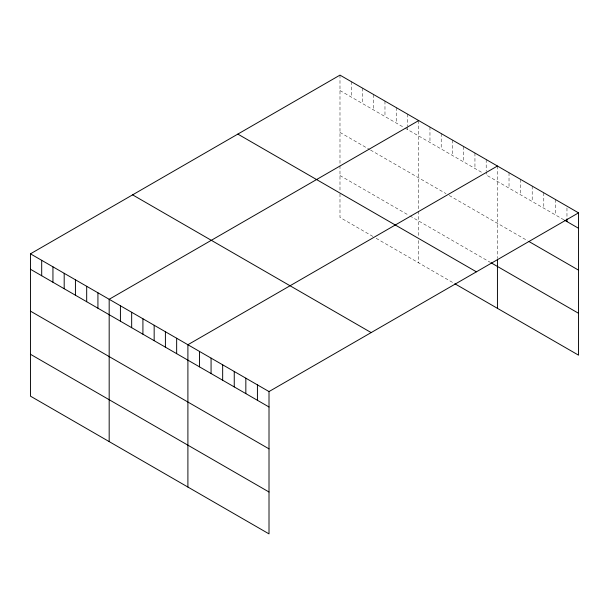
<?xml version="1.0" encoding="UTF-8"?>
<svg xmlns="http://www.w3.org/2000/svg" width="609" height="609" viewBox="0 0 609 609"><rect width="100%" height="100%" fill="white"/><g stroke="black" fill="none" stroke-linecap="round" stroke-linejoin="round"><path stroke-width="0.46" stroke-dasharray="3.04 2.28" d="M339.989 90.543L404.254 127.646M405.054 128.111L482.176 172.636M563.873 219.803L486.195 174.958L486.195 172.233M339.989 132.419L369.709 149.578M370.516 150.042L446.024 193.639M449.236 195.497L527.569 240.715M339.989 175.559L409.073 215.449M409.88 215.913L490.207 262.289M372.921 236.452L339.989 217.436L339.989 192.315M376.141 238.309L454.063 283.292M566.964 207.981L566.964 217.961M555.378 199.478L555.378 214.901M543.791 192.787L543.791 208.209M532.197 186.095L532.197 201.518M520.611 179.404L520.611 194.827M509.025 172.712L509.025 188.143M497.439 166.029L497.439 258.376M486.195 159.535L486.195 171.327M474.944 153.042L474.944 168.465M463.7 146.548L463.7 161.971M452.457 140.055L452.457 155.478M441.205 133.561L441.205 148.984M429.962 127.068L429.962 142.491M418.71 120.574L418.71 209.329M418.71 211.125L418.71 236.832M418.71 240.555L418.71 262.89M407.467 114.081L407.467 125.873M407.467 126.786L407.467 129.504M396.223 107.587L396.223 123.01M384.972 101.094L384.972 116.517M373.728 94.601L373.728 110.023M362.484 88.107L362.484 103.53M351.233 81.614L351.233 97.037M339.989 75.12L339.989 164.78M339.989 165.678L339.989 191.378"/><path stroke-width="0.91" d="M30.45 253.831L269.011 391.564L269.011 533.88L30.45 396.147L30.45 253.831L339.989 75.12L578.55 212.853L578.55 355.169L454.862 283.756M418.71 120.574L109.178 299.285L109.178 441.601M497.439 166.029L187.899 344.732L187.899 487.048M269.011 391.564L578.55 212.853M564.642 220.252L578.55 228.276M529.114 241.606L578.55 270.152M491.014 262.753L578.55 313.292M237.837 134.094L476.405 271.827M132.595 194.857L371.163 332.59M30.45 269.254L269.011 406.987M30.45 311.13L269.011 448.863M30.45 354.271L269.011 492.003M566.964 218.867L566.964 221.592M497.439 259.274L497.439 308.337M257.424 384.873L257.424 400.296M245.838 378.181L245.838 393.612M234.252 371.498L234.252 386.921M222.666 364.806L222.666 380.229M211.072 358.115L211.072 373.538M199.486 351.423L199.486 366.846M176.656 338.246L176.656 353.669M165.404 331.753L165.404 347.176M154.161 325.259L154.161 340.682M142.917 318.766L142.917 334.189M131.666 312.272L131.666 327.695M120.422 305.779L120.422 321.202M97.927 292.792L97.927 308.215M86.684 286.299L86.684 301.721M75.432 279.805L75.432 295.228M64.189 273.312L64.189 288.735M52.945 266.818L52.945 282.241M41.694 260.325L41.694 275.748"/></g></svg>
